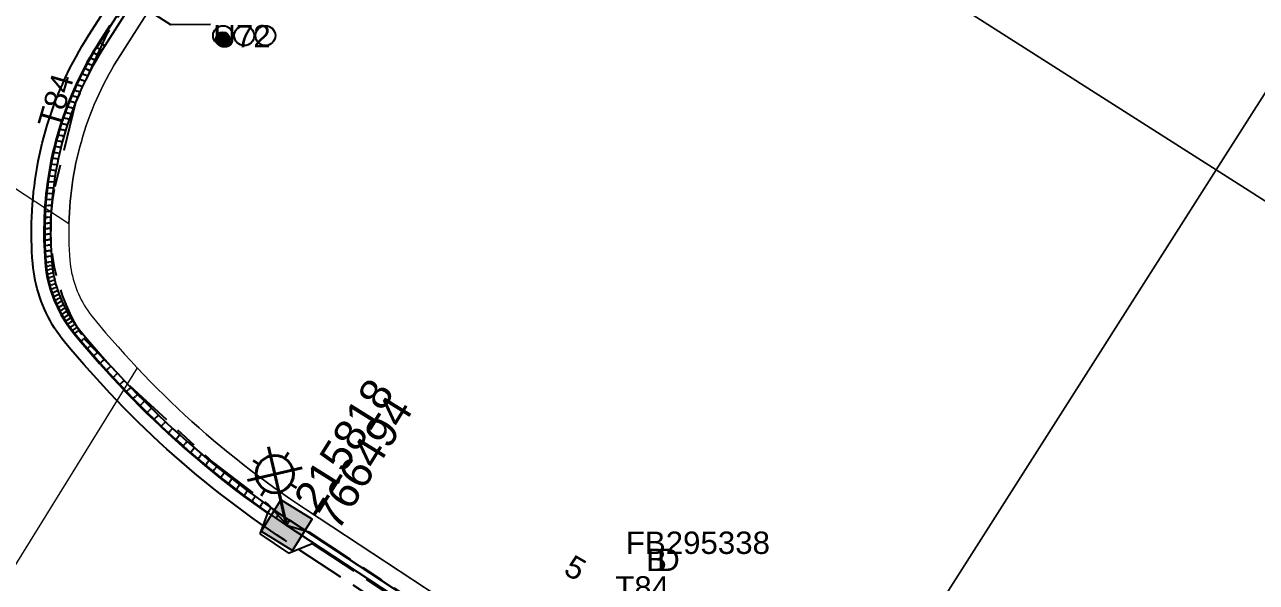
# Model space of a CAD drawing. Header units: metres. Extents: x 0 to 294317, y 0 to 6233398.
# Drawn here: x 292763.1 to 292862.2, y 6231907.6 to 6231952.5 of the extents above; entities that cross this region are included whole.
import ezdxf
from ezdxf import colors
from ezdxf.entities.mleader import LeaderData, LeaderLine
from ezdxf.enums import TextEntityAlignment as Align
from ezdxf.math import Vec2, Vec3

# ---------------------------------------------------------------- set-up
doc = ezdxf.new("R2010")
doc.units = ezdxf.units.M
doc.linetypes.add('Cable Exist UG', pattern=[8.2, 4, -1.2, 1.8, -1.2])
doc.layers.get('0').update_dxf_attribs({"color": 6})
for name, color, linetype in [('_User Miscellaneous1', 7, 'Continuous'), ('_User Miscellaneous2', 7, 'Continuous'), ('Duct_SP_EXT', 7, 'Continuous'), ('Equip_SP_SL_EXT', 7, 'Continuous'), ('Mains_HV_EXT', 7, 'Continuous'), ('Mains_LV_EXT', 7, 'Continuous'), ('Mains_SL_EXT', 7, 'Continuous'), ('SupportsUG_SP_LV_SL_EXT', 7, 'Continuous')]:
    doc.layers.add(name, color=color, linetype=linetype)
for name, color, linetype, lineweight in [('Cadastre Buildings_SP_EXT', 9, 'Continuous', 5), ('Cadastre Land Parcels_SP_EXT', 9, 'Continuous', 5), ('Cadastre Roads_SP_EXT', 9, 'Continuous', 5)]:
    doc.layers.add(name, color=color, linetype=linetype, lineweight=lineweight)
doc.styles.add('COLUMN_LABEL', font='arial.ttf')
doc.styles.add('iecARIAL', font='arial.ttf', dxfattribs={"height": 2})
doc.styles.add('POLE_LABEL', font='arial.ttf')
doc.styles.get("Standard").update_dxf_attribs({"font": 'arial.ttf'})

# ---------------------------------------------------------------- blocks, each defined once
blk = doc.blocks.new('COLUMN_EXT')
blk.add_hatch(color=256).paths.add_polyline_path([(-1.485, 1.485), (-1.485, -1.485), (1.485, -1.485), (1.485, 1.485)])
blk.add_lwpolyline([(-1.485, -1.485), (1.485, -1.485), (1.485, 1.485), (-1.485, 1.485)], close=True)
for tag, height, style, flags, p in [('ASSET_NUM', 2.5, 'COLUMN_LABEL', 8, (2, 2)), ('STRUCTURE_PLANT_NUMBER', 0.2, 'POLE_LABEL', 9, (1.813, 0.031)), ('STREET_CODE', 0.2, 'COLUMN_LABEL', 9, (1.813, -0.2))]:
    blk.add_attdef(tag, text='', height=height, dxfattribs=dict(style=style, flags=flags)).set_placement(p, align=Align.MIDDLE_LEFT)
at = {"flags": 9}
for tag, p in [('OWNED_BY', (1.813, -0.6)), ('STATE', (1.813, -0.8)), ('COLUMN_TYPE', (1.813, -0.4)), ('USAGE', (1.813, -1)), ('STREETNAME', (1.813, -1.6)), ('SUBURB', (1.813, -1.8)), ('LEGEND', (1.813, -1.2)), ('LOCATION', (1.813, -1.4)), ('NOTES', (1.813, -2))]:
    blk.add_attdef(tag, text='', height=0.2, dxfattribs=at).set_placement(p, align=Align.MIDDLE_LEFT)
at = {"flags": 1}
blk.add_attdef('Z', (1.813, -2.351), '', height=0.2, dxfattribs=at)
blk = doc.blocks.new('DUCT_EXT')
blk.add_circle((0, 0.8), 0.8)
at = {"flags": 1}
blk.add_attdef('Z', (0, 0), '', height=0.2, dxfattribs=at)
at = {"flags": 9}
for tag, p in [('DUCT_CODE', (0, 0)), ('XSECT_TYPE', (0, -0.2)), ('STATE', (0, -0.6)), ('FB_REFERENCE', (0, -0.4)), ('NOTES', (0, -0.8))]:
    blk.add_attdef(tag, text='', height=0.2, dxfattribs=at).set_placement(p, align=Align.MIDDLE_LEFT)
blk = doc.blocks.new('SL_LANTERN_EXT')
at = {"lineweight": 40}
for p, q in [((0, 1.968), (0, 6.468)), ((-1.459, 5.676), (-1.061, 5.278)), ((1.458, 5.676), (1.06, 5.278)), ((-2.25, 4.218), (2.25, 4.218)), ((-1.459, 2.759), (-1.061, 3.157)), ((1.458, 2.759), (1.06, 3.157)), ((0, 0), (0, 2.721))]:
    blk.add_line(p, q, dxfattribs=at)
blk.add_circle((0, 4.218), 1.5, dxfattribs=at)
at = {"style": 'iecARIAL', "flags": 8}
blk.add_attdef('ASSET_NUM', (1.5, 1.5), '', height=2.5, dxfattribs=at)
for tag, p, height, flags in [('CONSTRUCTED_VOLTAGE', (0.981, -0.653), 0.2, 9), ('CONTROL_TYPE', (0.981, -0.853), 0.2, 9), ('LANTERN_PURPOSE', (0.981, -1.053), 0.2, 9), ('LNUMBER', (2.181, -3.253), 2.5, 8), ('OPERATING_VOLTAGE', (0.981, -1.653), 0.2, 9), ('ORIENTATION', (0.981, -1.853), 0.2, 9), ('OWNED_BY', (0.981, -2.053), 0.2, 9), ('LANTERN_TYPE', (0.981, -1.253), 0.2, 9), ('NO_PHASES', (0.981, -1.453), 0.2, 9), ('STATE', (0.981, -2.253), 0.2, 9), ('CEXIST', (0.981, -2.653), 0.2, 9), ('CNEW', (0.981, -2.853), 0.2, 9), ('CNUMBER', (0.981, -3.053), 0.2, 9), ('USAGE', (0.981, -2.453), 0.2, 9), ('CREMOVE', (0.981, -3.253), 0.2, 9), ('CREPLACE', (0.981, -3.453), 0.2, 9), ('LKINGHEIGHT', (0.981, -3.653), 0.2, 9), ('LBRACKET', (0.981, -3.853), 0.2, 9), ('LBRACKETVOCAB', (0.981, -4.053), 0.2, 9), ('LCATEGORY', (0.981, -4.253), 0.2, 9), ('LCHARGE1', (0.981, -4.453), 0.2, 9), ('LCHARGE1PERCENT', (0.981, -4.653), 0.2, 9), ('LCHARGE2', (0.981, -4.853), 0.2, 9), ('LCHARGE2PERCENT', (0.981, -5.053), 0.2, 9), ('LCHARGE3', (0.981, -5.253), 0.2, 9), ('LCHARGE3PERCENT', (0.981, -5.453), 0.2, 9), ('LEXIST', (0.981, -5.653), 0.2, 9), ('LLAMP', (0.981, -5.853), 0.2, 9), ('LLAMPVOCAB', (0.981, -6.053), 0.2, 9), ('LMAST', (0.981, -6.253), 0.2, 9), ('LMASTVOCAB', (0.981, -6.453), 0.2, 9), ('LNEW', (0.981, -6.653), 0.2, 9), ('LANTNUMBER', (0.981, -6.853), 0.2, 9), ('LOUTREACH', (0.981, -7.253), 0.2, 9), ('LOUTREACHVOCAB', (0.981, -7.453), 0.2, 9), ('LRATECODE', (0.981, -7.653), 0.2, 9), ('LREMOVE', (0.981, -7.853), 0.2, 9), ('LREPLACE', (0.981, -8.053), 0.2, 9), ('LTYPE', (0.981, -8.253), 0.2, 9), ('LTYPEVOCAB', (0.981, -8.453), 0.2, 9), ('LEGEND', (0.981, -8.653), 0.2, 9), ('LOCATION', (0.981, -8.853), 0.2, 9), ('NOTES', (0.981, -9.053), 0.2, 9), ('STREETNAME', (0.981, -9.253), 0.2, 9), ('SUBURB', (0.981, -9.453), 0.2, 1)]:
    blk.add_attdef(tag, p, '', height=height, dxfattribs=dict(flags=flags))
blk = doc.blocks.new('CABLE_LARGE_EXT')
h = blk.add_hatch(color=256)
edge = h.paths.add_edge_path()
edge.add_arc((0, 0.55), 0.55, 0, 360)
blk.add_circle((0, 0.55), 0.55)
at = {"flags": 1}
blk.add_attdef('Z', (0, 0), '', height=0.2, dxfattribs=at)
at = {"flags": 9}
for tag, p in [('COND_CODE', (0, 0)), ('XSECT_SIZE', (0, -0.6)), ('STATE', (0, -0.4)), ('FB_REFERENCE', (0, -0.2)), ('NOTES', (0, -0.8))]:
    blk.add_attdef(tag, text='', height=0.2, dxfattribs=at).set_placement(p, align=Align.MIDDLE_LEFT)

msp = doc.modelspace()

# ---------------------------------------------------------------- linework, layer by layer
at = {"layer": 'Cadastre Buildings_SP_EXT', "linetype": 'Continuous'}
for points in [[(292958.261, 6231960.871), (292896.659, 6232000.038), (292858.958, 6231940.815), (292920.535, 6231901.606), (292958.261, 6231960.871)], [(292920.535, 6231901.606), (292858.958, 6231940.815), (292825.06, 6231887.565), (292886.031, 6231847.402), (292920.535, 6231901.606)]]:
    msp.add_lwpolyline(points, close=True, dxfattribs=at)
at = {"layer": 'Cadastre Land Parcels_SP_EXT', "linetype": 'Continuous'}
msp.add_lwpolyline([(292792.026, 6231983.432), (292858.958, 6231940.815), (292896.659, 6232000.038)], dxfattribs=at)
msp.add_lwpolyline([(292858.958, 6231940.815), (292792.026, 6231983.432), (292770.759, 6231950.02), (292770.521, 6231949.641), (292770.288, 6231949.259), (292770.063, 6231948.872), (292769.844, 6231948.481), (292769.632, 6231948.087), (292769.427, 6231947.689), (292769.228, 6231947.287), (292769.037, 6231946.883), (292768.853, 6231946.475), (292768.675, 6231946.063), (292768.505, 6231945.65), (292768.342, 6231945.232), (292768.185, 6231944.813), (292768.037, 6231944.39), (292767.896, 6231943.967), (292767.761, 6231943.539), (292767.635, 6231943.109), (292767.515, 6231942.678), (292767.404, 6231942.245), (292767.299, 6231941.809), (292767.202, 6231941.372), (292767.113, 6231940.933), (292767.03, 6231940.493), (292766.957, 6231940.052), (292766.89, 6231939.609), (292766.831, 6231939.165), (292766.78, 6231938.72), (292766.736, 6231938.274), (292766.7, 6231937.828), (292766.671, 6231937.382), (292766.651, 6231936.935), (292766.637, 6231936.487), (292766.628, 6231936.066), (292766.626, 6231935.645), (292766.63, 6231935.223), (292766.641, 6231934.803), (292766.658, 6231934.381), (292766.681, 6231933.961), (292766.71, 6231933.541), (292766.736, 6231933.286), (292766.768, 6231933.033), (292766.81, 6231932.78), (292766.857, 6231932.529), (292766.913, 6231932.279), (292766.977, 6231932.031), (292767.048, 6231931.785), (292767.126, 6231931.541), (292767.211, 6231931.3), (292767.304, 6231931.061), (292767.404, 6231930.826), (292767.511, 6231930.593), (292767.625, 6231930.364), (292767.746, 6231930.139), (292767.874, 6231929.917), (292768.008, 6231929.699), (292768.149, 6231929.486), (292768.296, 6231929.276), (292768.45, 6231929.071), (292768.609, 6231928.871), (292769.097, 6231928.287), (292769.59, 6231927.707), (292770.089, 6231927.132), (292770.592, 6231926.561), (292771.102, 6231925.995), (292771.617, 6231925.435), (292772.136, 6231924.878), (292772.666, 6231924.32), (292773.202, 6231923.767), (292773.743, 6231923.219), (292774.29, 6231922.677), (292774.842, 6231922.141), (292775.401, 6231921.612), (292775.964, 6231921.087), (292776.532, 6231920.568), (292777.106, 6231920.054), (292777.685, 6231919.548), (292778.269, 6231919.047), (292778.859, 6231918.551), (292779.453, 6231918.062), (292780.053, 6231917.58), (292780.657, 6231917.103), (292781.266, 6231916.633), (292781.88, 6231916.168), (292782.499, 6231915.71), (292783.122, 6231915.259), (292783.751, 6231914.813), (292784.383, 6231914.374), (292785.02, 6231913.943), (292785.661, 6231913.517), (292825.06, 6231887.565), (292858.958, 6231940.815)], close=True, dxfattribs=at)
at = {"layer": 'Cadastre Roads_SP_EXT', "linetype": 'Continuous'}
for points in [[(292743.565, 6231951.621), (292766.637, 6231936.487), (292766.651, 6231936.935), (292766.671, 6231937.382), (292766.7, 6231937.828), (292766.736, 6231938.274), (292766.78, 6231938.72), (292766.831, 6231939.165), (292766.89, 6231939.609), (292766.957, 6231940.052), (292767.031, 6231940.493), (292767.113, 6231940.933), (292767.202, 6231941.372), (292767.299, 6231941.809), (292767.404, 6231942.245), (292767.515, 6231942.678), (292767.635, 6231943.109), (292767.761, 6231943.539), (292767.896, 6231943.966), (292768.037, 6231944.39), (292768.185, 6231944.813), (292768.342, 6231945.232), (292768.505, 6231945.65), (292768.676, 6231946.063), (292768.853, 6231946.475), (292769.037, 6231946.883), (292769.228, 6231947.287), (292769.427, 6231947.689), (292769.632, 6231948.087), (292769.844, 6231948.481), (292770.063, 6231948.872), (292770.288, 6231949.259), (292770.521, 6231949.641), (292770.759, 6231950.02), (292806.529, 6232006.216)], [(292886.031, 6231847.402), (292785.661, 6231913.517), (292785.02, 6231913.943), (292784.383, 6231914.374), (292783.751, 6231914.813), (292783.122, 6231915.259), (292782.499, 6231915.71), (292781.88, 6231916.168), (292781.266, 6231916.632), (292780.657, 6231917.103), (292780.053, 6231917.58), (292779.453, 6231918.062), (292778.859, 6231918.551), (292778.269, 6231919.046), (292777.685, 6231919.548), (292777.106, 6231920.054), (292776.532, 6231920.568), (292775.964, 6231921.087), (292775.4, 6231921.612), (292774.842, 6231922.141), (292774.29, 6231922.677), (292773.743, 6231923.219), (292773.202, 6231923.767), (292772.666, 6231924.32), (292772.136, 6231924.878), (292759.935, 6231905.203)]]:
    msp.add_lwpolyline(points, dxfattribs=at)
at = {"layer": 'Duct_SP_EXT'}
for p, q in [((292791.24, 6231985.809), (292769.12, 6231951.057)), ((292791.645, 6231985.551), (292769.525, 6231950.801)), ((292768.871, 6231950.662), (292768.621, 6231950.251)), ((292769.12, 6231951.057), (292768.871, 6231950.662)), ((292768.871, 6231950.662), (292769.075, 6231950.535)), ((292769.279, 6231950.409), (292769.034, 6231950.006)), ((292769.279, 6231950.409), (292769.075, 6231950.535)), ((292769.12, 6231951.057), (292769.323, 6231950.929)), ((292769.525, 6231950.801), (292769.279, 6231950.409)), ((292769.525, 6231950.801), (292769.323, 6231950.929)), ((292768.143, 6231949.414), (292767.916, 6231948.991)), ((292768.379, 6231949.834), (292768.143, 6231949.414)), ((292768.143, 6231949.414), (292768.353, 6231949.299)), ((292768.621, 6231950.251), (292768.379, 6231949.834)), ((292768.379, 6231949.834), (292768.587, 6231949.715)), ((292768.795, 6231949.596), (292768.564, 6231949.183)), ((292768.795, 6231949.596), (292768.587, 6231949.715)), ((292768.621, 6231950.251), (292768.827, 6231950.128)), ((292769.034, 6231950.006), (292768.795, 6231949.596)), ((292769.034, 6231950.006), (292768.827, 6231950.128)), ((292767.695, 6231948.564), (292767.482, 6231948.131)), ((292767.916, 6231948.991), (292767.695, 6231948.564)), ((292767.695, 6231948.564), (292767.909, 6231948.456)), ((292768.123, 6231948.348), (292767.909, 6231948.456)), ((292768.123, 6231948.348), (292767.914, 6231947.922)), ((292767.916, 6231948.991), (292768.128, 6231948.879)), ((292768.341, 6231948.767), (292768.123, 6231948.348)), ((292768.341, 6231948.767), (292768.128, 6231948.879)), ((292768.564, 6231949.183), (292768.341, 6231948.767)), ((292768.564, 6231949.183), (292768.353, 6231949.299)), ((292767.276, 6231947.697), (292767.078, 6231947.258)), ((292767.482, 6231948.131), (292767.276, 6231947.697)), ((292767.276, 6231947.697), (292767.494, 6231947.597)), ((292767.482, 6231948.131), (292767.698, 6231948.027)), ((292767.712, 6231947.496), (292767.494, 6231947.597)), ((292767.712, 6231947.496), (292767.517, 6231947.064)), ((292767.914, 6231947.922), (292767.698, 6231948.027)), ((292767.914, 6231947.922), (292767.712, 6231947.496)), ((292766.705, 6231946.373), (292766.529, 6231945.925)), ((292766.888, 6231946.817), (292766.705, 6231946.373)), ((292766.705, 6231946.373), (292766.927, 6231946.284)), ((292767.078, 6231947.258), (292766.888, 6231946.817)), ((292766.888, 6231946.817), (292767.109, 6231946.724)), ((292767.078, 6231947.258), (292767.297, 6231947.161)), ((292767.33, 6231946.631), (292767.109, 6231946.724)), ((292767.33, 6231946.631), (292767.15, 6231946.194)), ((292767.517, 6231947.064), (292767.297, 6231947.161)), ((292767.517, 6231947.064), (292767.33, 6231946.631)), ((292766.361, 6231945.473), (292766.202, 6231945.018)), ((292766.529, 6231945.925), (292766.361, 6231945.473)), ((292766.361, 6231945.473), (292766.587, 6231945.391)), ((292766.529, 6231945.925), (292766.754, 6231945.839)), ((292766.812, 6231945.31), (292766.587, 6231945.391)), ((292766.978, 6231945.753), (292766.754, 6231945.839)), ((292766.978, 6231945.753), (292766.812, 6231945.31)), ((292767.15, 6231946.194), (292766.927, 6231946.284)), ((292767.15, 6231946.194), (292766.978, 6231945.753)), ((292766.05, 6231944.565), (292765.905, 6231944.104)), ((292766.202, 6231945.018), (292766.05, 6231944.565)), ((292766.05, 6231944.565), (292766.279, 6231944.491)), ((292766.202, 6231945.018), (292766.429, 6231944.94)), ((292766.507, 6231944.417), (292766.279, 6231944.491)), ((292766.507, 6231944.417), (292766.365, 6231943.964)), ((292766.656, 6231944.863), (292766.429, 6231944.94)), ((292766.656, 6231944.863), (292766.507, 6231944.417)), ((292766.812, 6231945.31), (292766.656, 6231944.863)), ((292765.769, 6231943.643), (292765.641, 6231943.179)), ((292765.905, 6231944.104), (292765.769, 6231943.643)), ((292765.769, 6231943.643), (292766, 6231943.577)), ((292765.905, 6231944.104), (292766.135, 6231944.034)), ((292766.231, 6231943.511), (292766, 6231943.577)), ((292766.231, 6231943.511), (292766.105, 6231943.055)), ((292766.365, 6231943.964), (292766.135, 6231944.034)), ((292766.365, 6231943.964), (292766.231, 6231943.511)), ((292765.521, 6231942.713), (292765.409, 6231942.246)), ((292765.641, 6231943.179), (292765.521, 6231942.713)), ((292765.521, 6231942.713), (292765.754, 6231942.655)), ((292765.641, 6231943.179), (292765.873, 6231943.117)), ((292765.987, 6231942.597), (292765.754, 6231942.655)), ((292766.105, 6231943.055), (292765.873, 6231943.117)), ((292765.987, 6231942.597), (292765.877, 6231942.138)), ((292766.105, 6231943.055), (292765.987, 6231942.597)), ((292765.304, 6231941.776), (292765.209, 6231941.304)), ((292765.409, 6231942.246), (292765.304, 6231941.776)), ((292765.304, 6231941.776), (292765.539, 6231941.726)), ((292765.409, 6231942.246), (292765.643, 6231942.192)), ((292765.774, 6231941.676), (292765.539, 6231941.726)), ((292765.877, 6231942.138), (292765.643, 6231942.192)), ((292765.774, 6231941.676), (292765.68, 6231941.212)), ((292765.877, 6231942.138), (292765.774, 6231941.676)), ((292765.12, 6231940.831), (292765.041, 6231940.356)), ((292765.209, 6231941.304), (292765.12, 6231940.831)), ((292765.12, 6231940.831), (292765.357, 6231940.79)), ((292765.209, 6231941.304), (292765.444, 6231941.258)), ((292765.593, 6231940.748), (292765.357, 6231940.79)), ((292765.68, 6231941.212), (292765.444, 6231941.258)), ((292765.593, 6231940.748), (292765.515, 6231940.281)), ((292765.68, 6231941.212), (292765.593, 6231940.748)), ((292764.969, 6231939.88), (292764.906, 6231939.404)), ((292765.041, 6231940.356), (292764.969, 6231939.88)), ((292764.969, 6231939.88), (292765.207, 6231939.847)), ((292765.041, 6231940.356), (292765.278, 6231940.318)), ((292765.444, 6231939.813), (292765.207, 6231939.847)), ((292765.515, 6231940.281), (292765.278, 6231940.318)), ((292765.444, 6231939.813), (292765.382, 6231939.345)), ((292765.515, 6231940.281), (292765.444, 6231939.813)), ((292764.803, 6231938.447), (292764.765, 6231937.969)), ((292764.851, 6231938.927), (292764.803, 6231938.447)), ((292764.803, 6231938.447), (292765.042, 6231938.426)), ((292764.906, 6231939.404), (292764.851, 6231938.927)), ((292764.851, 6231938.927), (292765.089, 6231938.901)), ((292764.906, 6231939.404), (292765.144, 6231939.374)), ((292765.328, 6231938.876), (292765.089, 6231938.901)), ((292765.382, 6231939.345), (292765.144, 6231939.374)), ((292765.328, 6231938.876), (292765.281, 6231938.404)), ((292765.382, 6231939.345), (292765.328, 6231938.876)), ((292764.733, 6231937.488), (292764.712, 6231937.007)), ((292764.765, 6231937.969), (292764.733, 6231937.488)), ((292764.733, 6231937.488), (292764.973, 6231937.475)), ((292764.765, 6231937.969), (292765.004, 6231937.951)), ((292765.213, 6231937.462), (292764.973, 6231937.475)), ((292765.244, 6231937.934), (292765.004, 6231937.951)), ((292765.281, 6231938.404), (292765.042, 6231938.426)), ((292765.213, 6231937.462), (292765.192, 6231936.989)), ((292765.244, 6231937.934), (292765.213, 6231937.462)), ((292765.281, 6231938.404), (292765.244, 6231937.934)), ((292764.698, 6231936.536), (292764.688, 6231936.092)), ((292764.712, 6231937.007), (292764.698, 6231936.536)), ((292764.698, 6231936.536), (292764.938, 6231936.53)), ((292764.712, 6231937.007), (292764.952, 6231936.998)), ((292765.178, 6231936.524), (292764.938, 6231936.53)), ((292765.192, 6231936.989), (292764.952, 6231936.998)), ((292765.178, 6231936.524), (292765.168, 6231936.085)), ((292765.192, 6231936.989), (292765.178, 6231936.524)), ((292764.688, 6231936.092), (292764.686, 6231935.641)), ((292764.686, 6231935.641), (292764.69, 6231935.188)), ((292764.686, 6231935.641), (292764.926, 6231935.641)), ((292764.688, 6231936.092), (292764.928, 6231936.089)), ((292765.166, 6231935.642), (292764.926, 6231935.641)), ((292765.168, 6231936.085), (292764.928, 6231936.089)), ((292765.168, 6231936.085), (292765.166, 6231935.642)), ((292765.166, 6231935.642), (292765.17, 6231935.197)), ((292764.69, 6231935.188), (292764.93, 6231935.193)), ((292764.69, 6231935.188), (292764.702, 6231934.739)), ((292764.702, 6231934.739), (292764.942, 6231934.747)), ((292764.702, 6231934.739), (292764.72, 6231934.289)), ((292765.17, 6231935.197), (292764.93, 6231935.193)), ((292765.182, 6231934.755), (292764.942, 6231934.747)), ((292765.17, 6231935.197), (292765.182, 6231934.755)), ((292765.182, 6231934.755), (292765.199, 6231934.312)), ((292764.72, 6231934.289), (292764.96, 6231934.301)), ((292764.72, 6231934.289), (292764.745, 6231933.84)), ((292764.745, 6231933.84), (292764.984, 6231933.855)), ((292764.745, 6231933.84), (292764.777, 6231933.378)), ((292765.199, 6231934.312), (292764.96, 6231934.301)), ((292765.224, 6231933.87), (292764.984, 6231933.855)), ((292765.199, 6231934.312), (292765.224, 6231933.87)), ((292765.224, 6231933.87), (292765.255, 6231933.418)), ((292764.777, 6231933.378), (292765.016, 6231933.398)), ((292764.777, 6231933.378), (292764.808, 6231933.064)), ((292764.808, 6231933.064), (292765.047, 6231933.092)), ((292764.808, 6231933.064), (292764.849, 6231932.752)), ((292764.849, 6231932.752), (292765.086, 6231932.787)), ((292764.849, 6231932.752), (292764.899, 6231932.443)), ((292765.255, 6231933.418), (292765.016, 6231933.398)), ((292765.285, 6231933.119), (292765.047, 6231933.092)), ((292765.324, 6231932.822), (292765.086, 6231932.787)), ((292765.372, 6231932.527), (292765.135, 6231932.485)), ((292765.255, 6231933.418), (292765.285, 6231933.119)), ((292765.285, 6231933.119), (292765.324, 6231932.822)), ((292765.324, 6231932.822), (292765.372, 6231932.527)), ((292765.372, 6231932.527), (292765.428, 6231932.233)), ((292764.899, 6231932.443), (292765.135, 6231932.485)), ((292764.899, 6231932.443), (292764.957, 6231932.135)), ((292764.957, 6231932.135), (292765.193, 6231932.184)), ((292764.957, 6231932.135), (292765.027, 6231931.827)), ((292765.027, 6231931.827), (292765.26, 6231931.883)), ((292765.027, 6231931.827), (292765.104, 6231931.523)), ((292765.104, 6231931.523), (292765.336, 6231931.585)), ((292765.104, 6231931.523), (292765.191, 6231931.22)), ((292765.428, 6231932.233), (292765.193, 6231932.184)), ((292765.494, 6231931.939), (292765.26, 6231931.883)), ((292765.568, 6231931.648), (292765.336, 6231931.585)), ((292765.428, 6231932.233), (292765.494, 6231931.939)), ((292765.494, 6231931.939), (292765.568, 6231931.648)), ((292765.568, 6231931.648), (292765.651, 6231931.36)), ((292765.191, 6231931.22), (292765.421, 6231931.29)), ((292765.191, 6231931.22), (292765.288, 6231930.92)), ((292765.288, 6231930.92), (292765.515, 6231930.997)), ((292765.288, 6231930.92), (292765.393, 6231930.623)), ((292765.393, 6231930.623), (292765.618, 6231930.707)), ((292765.393, 6231930.623), (292765.507, 6231930.331)), ((292765.651, 6231931.36), (292765.421, 6231931.29)), ((292765.743, 6231931.073), (292765.515, 6231930.997)), ((292765.843, 6231930.79), (292765.618, 6231930.707)), ((292765.651, 6231931.36), (292765.743, 6231931.073)), ((292765.952, 6231930.512), (292765.729, 6231930.422)), ((292765.743, 6231931.073), (292765.843, 6231930.79)), ((292765.843, 6231930.79), (292765.952, 6231930.512)), ((292765.952, 6231930.512), (292766.068, 6231930.236)), ((292765.507, 6231930.331), (292765.729, 6231930.422)), ((292765.507, 6231930.331), (292765.629, 6231930.042)), ((292765.629, 6231930.042), (292765.849, 6231930.139)), ((292765.629, 6231930.042), (292765.761, 6231929.755)), ((292765.761, 6231929.755), (292765.978, 6231929.859)), ((292765.761, 6231929.755), (292765.902, 6231929.472)), ((292766.068, 6231930.236), (292765.849, 6231930.139)), ((292765.902, 6231929.472), (292766.116, 6231929.583)), ((292766.194, 6231929.962), (292765.978, 6231929.859)), ((292766.068, 6231930.236), (292766.194, 6231929.962)), ((292766.329, 6231929.693), (292766.116, 6231929.583)), ((292766.194, 6231929.962), (292766.329, 6231929.693)), ((292766.329, 6231929.693), (292766.47, 6231929.43)), ((292765.902, 6231929.472), (292766.05, 6231929.197)), ((292766.05, 6231929.197), (292766.26, 6231929.314)), ((292766.05, 6231929.197), (292766.206, 6231928.926)), ((292766.206, 6231928.926), (292766.412, 6231929.049)), ((292766.206, 6231928.926), (292766.372, 6231928.656)), ((292766.47, 6231929.43), (292766.26, 6231929.314)), ((292766.372, 6231928.656), (292766.574, 6231928.785)), ((292766.372, 6231928.656), (292766.545, 6231928.393)), ((292766.618, 6231929.171), (292766.412, 6231929.049)), ((292766.47, 6231929.43), (292766.618, 6231929.171)), ((292766.545, 6231928.393), (292766.744, 6231928.528)), ((292766.777, 6231928.914), (292766.574, 6231928.785)), ((292766.618, 6231929.171), (292766.777, 6231928.914)), ((292766.942, 6231928.663), (292766.744, 6231928.528)), ((292766.777, 6231928.914), (292766.942, 6231928.663)), ((292766.942, 6231928.663), (292767.114, 6231928.418)), ((292766.545, 6231928.393), (292766.726, 6231928.136)), ((292766.726, 6231928.136), (292766.92, 6231928.277)), ((292766.726, 6231928.136), (292766.914, 6231927.885)), ((292766.914, 6231927.885), (292767.104, 6231928.032)), ((292766.914, 6231927.885), (292767.105, 6231927.645)), ((292767.114, 6231928.418), (292766.92, 6231928.277)), ((292767.294, 6231928.179), (292767.104, 6231928.032)), ((292767.105, 6231927.645), (292767.291, 6231927.797)), ((292767.105, 6231927.645), (292767.614, 6231927.037)), ((292767.114, 6231928.418), (292767.294, 6231928.179)), ((292767.477, 6231927.948), (292767.291, 6231927.797)), ((292767.294, 6231928.179), (292767.477, 6231927.948)), ((292767.477, 6231927.948), (292767.981, 6231927.346)), ((292767.614, 6231927.037), (292767.797, 6231927.191)), ((292767.614, 6231927.037), (292768.118, 6231926.443)), ((292767.981, 6231927.346), (292767.797, 6231927.191)), ((292767.981, 6231927.346), (292768.482, 6231926.756)), ((292768.118, 6231926.443), (292768.3, 6231926.599)), ((292768.482, 6231926.756), (292768.3, 6231926.599)), ((292768.482, 6231926.756), (292768.99, 6231926.171)), ((292768.118, 6231926.443), (292768.629, 6231925.855)), ((292768.629, 6231925.855), (292768.809, 6231926.013)), ((292768.629, 6231925.855), (292769.144, 6231925.27)), ((292768.99, 6231926.171), (292768.809, 6231926.013)), ((292768.99, 6231926.171), (292769.502, 6231925.59)), ((292769.502, 6231925.59), (292769.323, 6231925.43)), ((292769.502, 6231925.59), (292770.021, 6231925.013)), ((292769.144, 6231925.27), (292769.323, 6231925.43)), ((292769.144, 6231925.27), (292769.666, 6231924.69)), ((292769.666, 6231924.69), (292769.844, 6231924.852)), ((292769.666, 6231924.69), (292770.193, 6231924.116)), ((292770.021, 6231925.013), (292769.844, 6231924.852)), ((292770.021, 6231925.013), (292770.545, 6231924.442)), ((292770.193, 6231924.116), (292770.369, 6231924.279)), ((292770.193, 6231924.116), (292770.724, 6231923.548)), ((292770.545, 6231924.442), (292770.369, 6231924.279)), ((292770.545, 6231924.442), (292771.073, 6231923.877)), ((292770.724, 6231923.548), (292770.899, 6231923.713)), ((292771.073, 6231923.877), (292770.899, 6231923.713)), ((292771.073, 6231923.877), (292771.612, 6231923.309)), ((292770.724, 6231923.548), (292771.266, 6231922.977)), ((292771.266, 6231922.977), (292771.439, 6231923.143)), ((292771.266, 6231922.977), (292771.815, 6231922.41)), ((292771.612, 6231923.309), (292771.439, 6231923.143)), ((292771.612, 6231923.309), (292772.158, 6231922.745)), ((292772.158, 6231922.745), (292771.987, 6231922.578)), ((292772.158, 6231922.745), (292772.71, 6231922.188)), ((292771.815, 6231922.41), (292771.987, 6231922.578)), ((292771.815, 6231922.41), (292772.37, 6231921.848)), ((292772.37, 6231921.848), (292772.54, 6231922.018)), ((292772.37, 6231921.848), (292772.932, 6231921.292)), ((292772.71, 6231922.188), (292772.54, 6231922.018)), ((292772.71, 6231922.188), (292773.268, 6231921.635)), ((292773.268, 6231921.635), (292773.1, 6231921.463)), ((292773.268, 6231921.635), (292773.831, 6231921.088)), ((292772.932, 6231921.292), (292773.1, 6231921.463)), ((292772.932, 6231921.292), (292773.499, 6231920.742)), ((292773.499, 6231920.742), (292773.665, 6231920.915)), ((292773.499, 6231920.742), (292774.071, 6231920.198)), ((292773.831, 6231921.088), (292773.665, 6231920.915)), ((292773.831, 6231921.088), (292774.4, 6231920.548)), ((292774.071, 6231920.198), (292774.236, 6231920.373)), ((292774.071, 6231920.198), (292774.649, 6231919.66)), ((292774.4, 6231920.548), (292774.236, 6231920.373)), ((292774.4, 6231920.548), (292774.974, 6231920.013)), ((292774.649, 6231919.66), (292774.811, 6231919.837)), ((292774.649, 6231919.66), (292775.232, 6231919.129)), ((292774.974, 6231920.013), (292774.811, 6231919.837)), ((292774.974, 6231920.013), (292775.553, 6231919.485)), ((292775.232, 6231919.129), (292775.392, 6231919.307)), ((292775.232, 6231919.129), (292775.82, 6231918.602)), ((292775.553, 6231919.485), (292775.392, 6231919.307)), ((292775.553, 6231919.485), (292776.138, 6231918.961)), ((292775.82, 6231918.602), (292775.979, 6231918.781)), ((292776.138, 6231918.961), (292775.979, 6231918.781)), ((292776.138, 6231918.961), (292776.729, 6231918.445)), ((292775.82, 6231918.602), (292776.415, 6231918.082)), ((292776.415, 6231918.082), (292776.572, 6231918.263)), ((292776.415, 6231918.082), (292777.013, 6231917.568)), ((292776.729, 6231918.445), (292776.572, 6231918.263)), ((292776.729, 6231918.445), (292777.324, 6231917.934)), ((292777.013, 6231917.568), (292777.169, 6231917.751)), ((292777.324, 6231917.934), (292777.169, 6231917.751)), ((292777.324, 6231917.934), (292777.925, 6231917.428)), ((292777.013, 6231917.568), (292777.619, 6231917.059)), ((292777.619, 6231917.059), (292777.772, 6231917.244)), ((292777.619, 6231917.059), (292778.229, 6231916.557)), ((292777.925, 6231917.428), (292777.772, 6231917.244)), ((292777.925, 6231917.428), (292778.532, 6231916.929)), ((292778.229, 6231916.557), (292778.38, 6231916.743)), ((292778.532, 6231916.929), (292778.38, 6231916.743)), ((292778.532, 6231916.929), (292779.143, 6231916.438)), ((292778.229, 6231916.557), (292778.844, 6231916.063)), ((292778.844, 6231916.063), (292778.993, 6231916.25)), ((292778.844, 6231916.063), (292779.463, 6231915.573)), ((292779.143, 6231916.438), (292778.993, 6231916.25)), ((292779.143, 6231916.438), (292779.759, 6231915.952)), ((292779.463, 6231915.573), (292779.611, 6231915.763)), ((292779.759, 6231915.952), (292779.611, 6231915.763)), ((292779.759, 6231915.952), (292780.379, 6231915.473)), ((292779.463, 6231915.573), (292780.088, 6231915.091)), ((292780.088, 6231915.091), (292780.233, 6231915.282)), ((292780.088, 6231915.091), (292780.717, 6231914.615)), ((292780.379, 6231915.473), (292780.233, 6231915.282)), ((292780.379, 6231915.473), (292781.005, 6231914.999)), ((292780.717, 6231914.615), (292780.861, 6231914.807)), ((292781.005, 6231914.999), (292780.861, 6231914.807)), ((292781.005, 6231914.999), (292781.637, 6231914.531)), ((292780.717, 6231914.615), (292781.353, 6231914.144)), ((292781.353, 6231914.144), (292781.495, 6231914.338)), ((292781.353, 6231914.144), (292781.993, 6231913.682)), ((292781.637, 6231914.531), (292781.495, 6231914.338)), ((292781.637, 6231914.531), (292782.272, 6231914.072)), ((292781.993, 6231913.682), (292782.132, 6231913.877)), ((292781.993, 6231913.682), (292782.636, 6231913.225)), ((292782.272, 6231914.072), (292782.132, 6231913.877)), ((292782.272, 6231914.072), (292782.912, 6231913.618)), ((292782.636, 6231913.225), (292782.774, 6231913.421)), ((292782.636, 6231913.225), (292783.287, 6231912.774)), ((292782.912, 6231913.618), (292782.774, 6231913.421)), ((292782.912, 6231913.618), (292783.557, 6231913.171)), ((292783.287, 6231912.774), (292783.422, 6231912.972)), ((292783.287, 6231912.774), (292784.137, 6231912.207)), ((292783.557, 6231913.171), (292783.422, 6231912.972)), ((292783.557, 6231913.171), (292784.403, 6231912.607)), ((292784.092, 6231912.238), (292784.224, 6231912.438)), ((292784.092, 6231912.238), (292832.771, 6231880.362)), ((292784.137, 6231912.207), (292784.27, 6231912.407)), ((292784.355, 6231912.639), (292784.224, 6231912.438)), ((292784.403, 6231912.607), (292784.27, 6231912.407)), ((292784.355, 6231912.639), (292833.034, 6231880.764))]:
    msp.add_line(p, q, dxfattribs=at)
msp.add_lwpolyline([(292778.02, 6231952.508), (292774.845, 6231952.492), (292772.776, 6231953.8), (292771.937, 6231954.326)], dxfattribs=at)
at = {"layer": 'Mains_HV_EXT', "linetype": 'Cable Exist UG'}
msp.add_lwpolyline([(292884.38, 6231844.896), (292784.007, 6231911.015), (292783.349, 6231911.451), (292782.686, 6231911.9), (292782.028, 6231912.357), (292781.375, 6231912.82), (292780.727, 6231913.288), (292780.082, 6231913.766), (292779.444, 6231914.249), (292778.811, 6231914.738), (292778.183, 6231915.234), (292777.56, 6231915.735), (292776.941, 6231916.244), (292776.327, 6231916.76), (292775.72, 6231917.281), (292775.118, 6231917.808), (292774.521, 6231918.342), (292773.93, 6231918.881), (292773.345, 6231919.426), (292772.765, 6231919.977), (292772.189, 6231920.535), (292771.62, 6231921.099), (292771.057, 6231921.668), (292770.5, 6231922.244), (292769.96, 6231922.813), (292768.343, 6231924.576), (292768.343, 6231924.576), (292767.831, 6231925.156), (292767.314, 6231925.752), (292766.803, 6231926.353), (292766.283, 6231926.975), (292766.075, 6231927.237), (292765.868, 6231927.513), (292765.669, 6231927.796), (292765.478, 6231928.086), (292765.294, 6231928.384), (292765.123, 6231928.682), (292764.961, 6231928.985), (292764.806, 6231929.297), (292764.659, 6231929.614), (292764.525, 6231929.932), (292764.4, 6231930.253), (292764.284, 6231930.58), (292764.177, 6231930.912), (292764.081, 6231931.245), (292763.996, 6231931.579), (292763.919, 6231931.92), (292763.855, 6231932.259), (292763.8, 6231932.599), (292763.755, 6231932.943), (292763.72, 6231933.288), (292763.687, 6231933.774), (292763.661, 6231934.239), (292763.643, 6231934.705), (292763.631, 6231935.169), (292763.626, 6231935.638), (292763.629, 6231936.106), (292763.638, 6231936.563), (292763.653, 6231937.046), (292763.675, 6231937.546), (292763.708, 6231938.045), (292763.747, 6231938.542), (292763.797, 6231939.04), (292763.854, 6231939.535), (292763.92, 6231940.029), (292763.994, 6231940.522), (292764.077, 6231941.016), (292764.168, 6231941.507), (292764.267, 6231941.996), (292764.376, 6231942.485), (292764.492, 6231942.969), (292764.617, 6231943.453), (292764.75, 6231943.934), (292764.891, 6231944.413), (292765.042, 6231944.892), (292765.199, 6231945.361), (292765.364, 6231945.833), (292765.539, 6231946.303), (292765.721, 6231946.768), (292765.911, 6231947.229), (292766.108, 6231947.685), (292766.314, 6231948.142), (292766.527, 6231948.593), (292766.749, 6231949.042), (292766.978, 6231949.485), (292767.214, 6231949.924), (292767.458, 6231950.36), (292767.71, 6231950.793), (292767.97, 6231951.219), (292768.224, 6231951.624), (292804.065, 6232007.933)], dxfattribs=at)
at = {"layer": 'Mains_LV_EXT', "linetype": 'Cable Exist UG'}
msp.add_lwpolyline([(292785.933, 6231977.584), (292769.069, 6231951.09), (292768.82, 6231950.693), (292768.569, 6231950.282), (292768.326, 6231949.864), (292768.09, 6231949.443), (292767.863, 6231949.019), (292767.641, 6231948.591), (292767.428, 6231948.157), (292767.222, 6231947.723), (292767.023, 6231947.282), (292766.832, 6231946.84), (292766.649, 6231946.395), (292766.473, 6231945.946), (292766.304, 6231945.493), (292766.145, 6231945.037), (292765.993, 6231944.583), (292765.848, 6231944.122), (292765.712, 6231943.659), (292765.583, 6231943.195), (292765.463, 6231942.728), (292765.35, 6231942.26), (292765.245, 6231941.788), (292765.15, 6231941.316), (292765.061, 6231940.842), (292764.981, 6231940.365), (292764.91, 6231939.889), (292764.846, 6231939.412), (292764.791, 6231938.933), (292764.743, 6231938.452), (292764.705, 6231937.973), (292764.674, 6231937.491), (292764.652, 6231937.009), (292764.638, 6231936.538), (292764.628, 6231936.093), (292764.626, 6231935.641), (292764.63, 6231935.187), (292764.642, 6231934.737), (292764.66, 6231934.287), (292764.685, 6231933.837), (292764.717, 6231933.373), (292764.748, 6231933.058), (292764.789, 6231932.743), (292764.84, 6231932.433), (292764.899, 6231932.123), (292764.968, 6231931.813), (292765.046, 6231931.507), (292765.134, 6231931.203), (292765.231, 6231930.9), (292765.337, 6231930.602), (292765.451, 6231930.309), (292765.574, 6231930.018), (292765.707, 6231929.729), (292765.849, 6231929.445), (292765.998, 6231929.168), (292766.154, 6231928.895), (292766.321, 6231928.624), (292766.496, 6231928.359), (292766.677, 6231928.101), (292766.867, 6231927.849), (292767.058, 6231927.607), (292767.568, 6231926.998), (292768.073, 6231926.404), (292768.583, 6231925.815), (292769.099, 6231925.23), (292769.622, 6231924.65), (292770.149, 6231924.076), (292770.68, 6231923.507), (292771.222, 6231922.936), (292771.772, 6231922.368), (292772.328, 6231921.806), (292772.89, 6231921.249), (292773.458, 6231920.698), (292774.03, 6231920.155), (292774.608, 6231919.616), (292775.191, 6231919.084), (292775.78, 6231918.557), (292776.375, 6231918.037), (292776.974, 6231917.522), (292777.58, 6231917.013), (292778.191, 6231916.511), (292778.806, 6231916.016), (292779.426, 6231915.526), (292780.051, 6231915.044), (292780.681, 6231914.567), (292781.318, 6231914.095), (292781.958, 6231913.633), (292782.602, 6231913.176), (292782.006, 6231911.513), (292784.31, 6231909.958), (292786.208, 6231910.738), (292823.96, 6231885.895)], dxfattribs=at)
at = {"layer": 'Mains_SL_EXT', "linetype": 'Cable Exist UG'}
msp.add_lwpolyline([(292791.159, 6231985.976), (292790.544, 6231983.958), (292790.544, 6231983.958), (292769.66, 6231951.711), (292767.174, 6231946.249), (292765.457, 6231939.248), (292765.457, 6231939.248, 0.201917), (292767.896, 6231927.202), (292767.896, 6231927.202), (292771.536, 6231923.424), (292778.248, 6231917.262), (292782.678, 6231913.874), (292784.171, 6231912.255)], format="xyb", dxfattribs=at)
msp.add_lwpolyline([(292784.15, 6231912.22), (292785.934, 6231911.68), (292785.934, 6231911.68), (292831.619, 6231881.646), (292832.772, 6231880.275)], dxfattribs=at)

# ---------------------------------------------------------------- block references
at = {"layer": 'Duct_SP_EXT'}
for name, p in [('DUCT_EXT', (292779.039, 6231950.818)), ('DUCT_EXT', (292780.742, 6231950.815)), ('DUCT_EXT', (292782.446, 6231950.819)), ('CABLE_LARGE_EXT', (292779.015, 6231950.809))]:
    msp.add_blockref(name, p, dxfattribs=at)
at = {"layer": 'Equip_SP_SL_EXT'}
ref = msp.add_blockref('SL_LANTERN_EXT', (292784.15, 6231912.22), dxfattribs=dict(at, rotation=12.99385575968378))
ref.add_attrib('ASSET_NUM', '215818', dxfattribs={"layer": '0', "height": 2.5, "rotation": 57.99536, "style": 'iecARIAL'}).set_placement((292785.65, 6231913.72), align=Align.MIDDLE_LEFT)
at = {"layer": 'SupportsUG_SP_LV_SL_EXT'}
ref = msp.add_blockref('COLUMN_EXT', (292784.15, 6231912.22), dxfattribs=dict(at, rotation=327.9953629523733))
ref.add_attrib('ASSET_NUM', '766494', dxfattribs={"layer": '0', "height": 2.5, "rotation": 58.20222, "style": 'COLUMN_LABEL'}).set_placement((292786.15, 6231912.97), align=Align.TOP_LEFT)

# ---------------------------------------------------------------- texts
at = {"layer": '_User Miscellaneous2'}
for s, p in [('U72', (292778.256, 6231950.666)), ('FB295338', (292811.441, 6231909.907)), ('B', (292813.071, 6231908.538)), ('D', (292813.971, 6231908.538)), ('T84', (292810.593, 6231906.314))]:
    msp.add_text(s, height=1.8, dxfattribs=at).set_placement(p)
at = {"layer": 'Cadastre Land Parcels_SP_EXT'}
msp.add_text('5', height=1.8, rotation=330.10218, dxfattribs=at).set_placement((292806.334, 6231908.359))
at = {"layer": 'Mains_LV_EXT'}
msp.add_text('T84', height=1.8, rotation=73.59961, dxfattribs=at).set_placement((292765.824, 6231944.041))

# ---------------------------------------------------------------- next in the draw order: leaders
at = {"layer": '_User Miscellaneous1'}
ml = msp.add_multileader_mtext('Standard', dxfattribs=at)
ml.set_content('LOT 435 \\PDP 1129749', color=256)
ml.set_leader_properties()
ml.build(insert=Vec2(0, 0))
ml.multileader.update_dxf_attribs({"has_text_frame": 1})
ctx = ml.context
ctx.base_point, ctx.char_height, ctx.plane_origin = Vec3(293228.994, 6231985.116), 3.5, Vec3(293181.966, 6231992.79)
ctx.text_align_type = 1
notes = []
notes.append((ctx, [(0, (0, 0, 0), (0, 0), (1, 0), 1, [])]))
ctx.mtext.insert, ctx.mtext.width, ctx.mtext.defined_height, ctx.mtext.alignment, ctx.mtext.flow_direction = Vec3(293246.19, 6231987.15), 36.83646, 7.886, 2, 5
ctx.mtext.has_bg_fill, ctx.mtext.bg_color, ctx.mtext.bg_scale_factor, ctx.mtext.bg_transparency, ctx.mtext.use_window_bg_color = 1, -1023410177, 1.5, 0, 0
for ctx, leaders in notes:
    for number, flags, end, landing, length, lines in leaders:
        leader = LeaderData()
        leader.index, (leader.has_last_leader_line, leader.has_dogleg_vector, leader.attachment_direction) = number, flags
        leader.last_leader_point, leader.dogleg_vector, leader.dogleg_length = Vec3(end), Vec3(landing), length
        for number, points, colour, breaks in lines:
            line = LeaderLine()
            line.index, line.vertices, line.color, line.breaks = number, Vec3.list(points), colors.encode_raw_color(colour), breaks
            leader.lines.append(line)
        ctx.leaders.append(leader)

doc.saveas('drawing.dxf')
